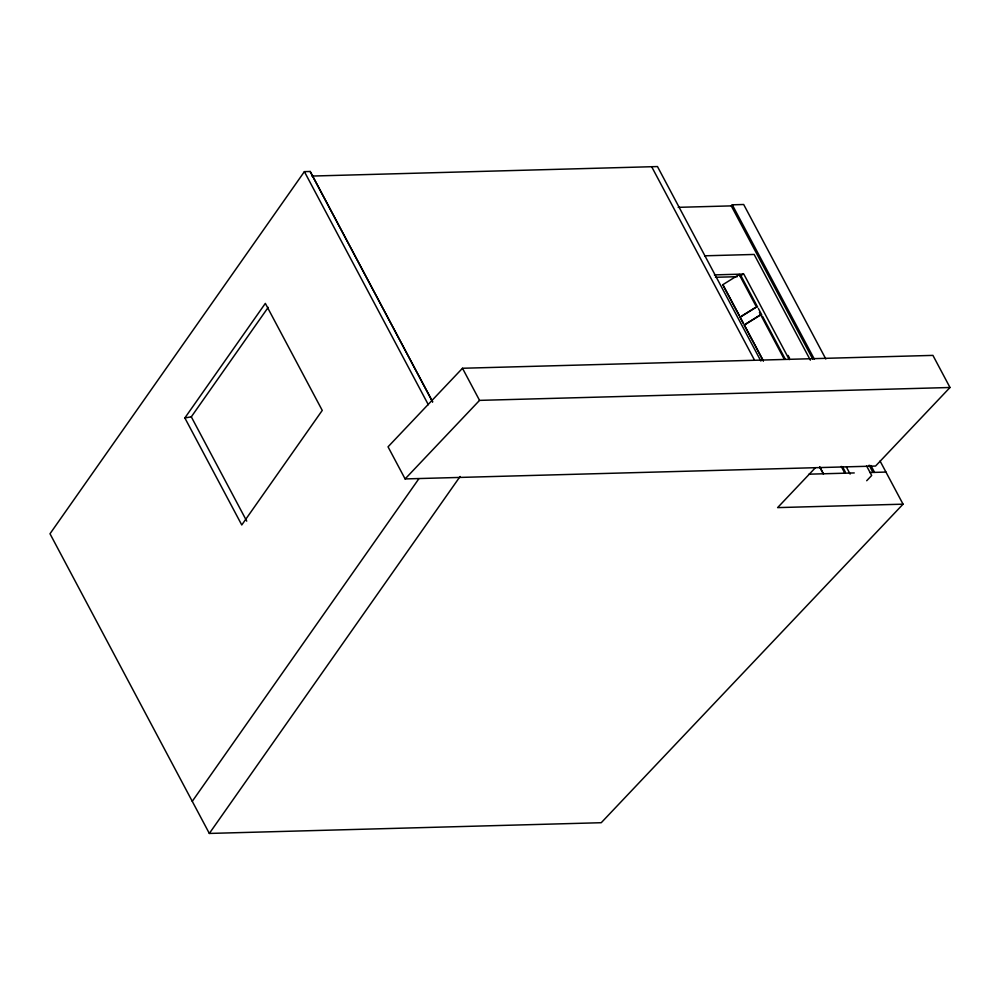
<?xml version="1.0" encoding="UTF-8"?>
<svg xmlns="http://www.w3.org/2000/svg" width="1000" height="1000" viewBox="0 0 1000 1000"><rect width="100%" height="100%" fill="white"/><g stroke="black" fill="none" stroke-linecap="round" stroke-linejoin="round"><path stroke-width="1.5" d="M310.163 171.475L432.6 401.838L310.163 171.475L304.387 171.637L50 533.763L209.338 833.438L601.237 822.712L903.05 504.175L880.075 461.037M184.85 417.95L265.338 303.387L322.25 410.412L241.762 524.975L184.85 417.95L191.3 416.838L268.2 307.362M192.262 801.325L418.837 478.8M209.338 833.438L460.1 476.488M651.688 166.762L754.35 359.85M462.488 368.263L388.038 446.825L405.112 478.925L875.562 466.05L950 387.5L932.925 355.387L462.488 368.263L479.55 400.375L950 387.5M405.112 478.925L479.55 400.375M678.162 207.338L731.275 205.888L732.288 204.812L743.675 204.5L825.812 358.975M740.375 276.6L743.162 273.663M815.462 467.663L777.613 507.612L903.05 504.175M866.712 480.725L871.675 475.487L866.562 465.875M757.638 307.137L741.175 276.163L739.2 274.513L722.8 284.713L739.4 315.8L722.938 284.825M756.425 306.887L740.013 317.087L743.388 323.45M756.562 307.013L740.15 317.213L743.525 323.562M760.588 314.738L744.188 324.938L763.238 360.788M760.725 314.85L744.325 325.05L763.388 360.9M311.9 176.062L657.475 166.562L760.875 361.037M704.663 255.812L754.15 254.45L810.362 360.163M714.412 274.887L743.787 274.075L789.262 359.588M715.425 277.288L737.262 276.688M808.95 474.175L854.25 472.938M869.862 472.512L885.975 472.062M732.288 204.812L814.412 359.288M870.888 465.487L874.55 472.375M731.275 205.888L812.675 358.975M869.137 465.175L872.8 472.075M788.088 355.438L789.562 358.188M846.462 467.175L850.125 474.075M758.388 308.538L761.775 314.9M762.562 316.388L785.288 359.125M842.463 466.65L845.4 472.175M739.2 274.513L755.675 305.487M759.438 312.462L784.05 358.85M841.225 466.388L844.887 473.275M819.825 467.05L823.487 473.95M819.688 466.938L823.35 473.825M304.387 171.637L428.325 404.725M191.3 416.838L246.737 521.125"/></g></svg>
